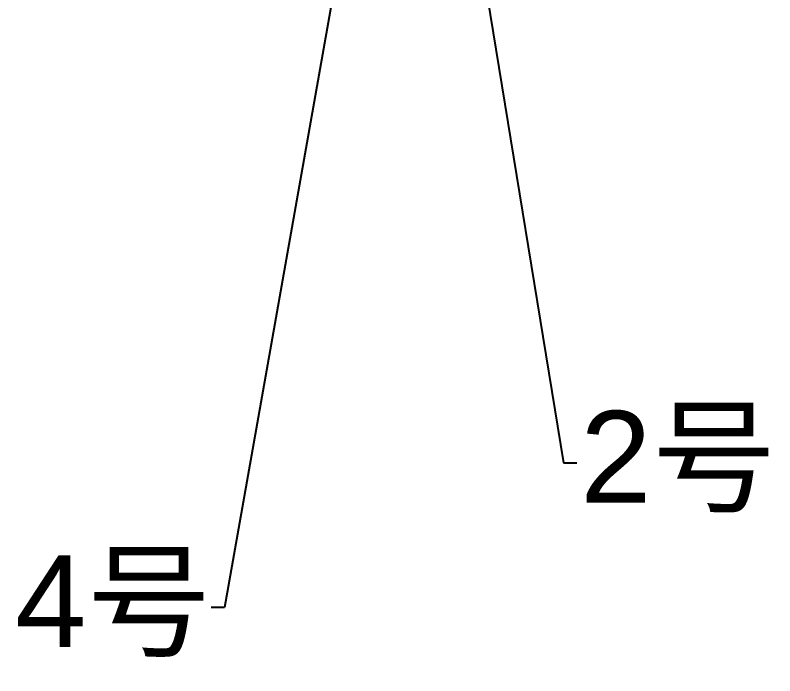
# Model space of a CAD drawing. Header units: inches. Extents: x 469985 to 470094, y 4349619 to 4349666.
# Drawn here: x 470027.94 to 470048.64, y 4349619.05 to 4349637.04 of the extents above; entities that cross this region are included whole.
import ezdxf
from ezdxf import colors
from ezdxf.entities.mleader import LeaderData, LeaderLine
from ezdxf.math import Vec2, Vec3

# ---------------------------------------------------------------- set-up
doc = ezdxf.new("R2010")
doc.units = ezdxf.units.IN
doc.header["$MEASUREMENT"] = 0
doc.styles.get("Standard").update_dxf_attribs({"font": 'arial.ttf'})

msp = doc.modelspace()

# ---------------------------------------------------------------- leaders
ml = msp.add_multileader_mtext('Standard')
ml.set_content('2{\\f宋体|b0|i0|c134|p2;号}', color=256)
ml.set_leader_properties()
ml.build(insert=Vec2(0, 0))
ml.multileader.update_dxf_attribs({"dogleg_length": 0.36, "arrow_head_size": 0.18})
ctx = ml.context
ctx.base_point, ctx.char_height, ctx.arrow_head_size, ctx.landing_gap_size, ctx.plane_origin = Vec3(470043.248, 4349624.848, 3940.304), 2.5, 0.18, 0.09, Vec3(470039.421, 4349646.009, 3940.304)
notes = []
notes.append((ctx, [(0, (1, 1, 0), (470042.888, 4349624.848, 3940.304), (1, 0), 0.36, [(0, [(470039.421, 4349646.009, 3940.304)], 256, [])])]))
ctx.mtext.insert, ctx.mtext.flow_direction = Vec3(470043.338, 4349626.265, 3940.304), 5
ml = msp.add_multileader_mtext('Standard')
ml.set_content('4{\\f宋体|b0|i0|c134|p2;号}', color=256)
ml.set_leader_properties()
ml.build(insert=Vec2(0, 0))
ml.multileader.update_dxf_attribs({"dogleg_length": 0.36, "arrow_head_size": 0.18})
ctx = ml.context
ctx.base_point, ctx.char_height, ctx.arrow_head_size, ctx.landing_gap_size, ctx.plane_origin = Vec3(470027.852, 4349620.915, 3940.213), 2.5, 0.18, 0.09, Vec3(470037.119, 4349640.515, 3940.213)
notes.append((ctx, [(0, (1, 1, 0), (470033.642, 4349620.915, 3940.213), (-1, 0), 0.36, [(0, [(470037.119, 4349640.515, 3940.213)], 256, [])])]))
ctx.mtext.insert, ctx.mtext.flow_direction = Vec3(470027.942, 4349622.332, 3940.213), 5
for ctx, leaders in notes:
    for number, flags, end, landing, length, lines in leaders:
        leader = LeaderData()
        leader.index, (leader.has_last_leader_line, leader.has_dogleg_vector, leader.attachment_direction) = number, flags
        leader.last_leader_point, leader.dogleg_vector, leader.dogleg_length = Vec3(end), Vec3(landing), length
        for number, points, colour, breaks in lines:
            line = LeaderLine()
            line.index, line.vertices, line.color, line.breaks = number, Vec3.list(points), colors.encode_raw_color(colour), breaks
            leader.lines.append(line)
        ctx.leaders.append(leader)

doc.saveas('drawing.dxf')
